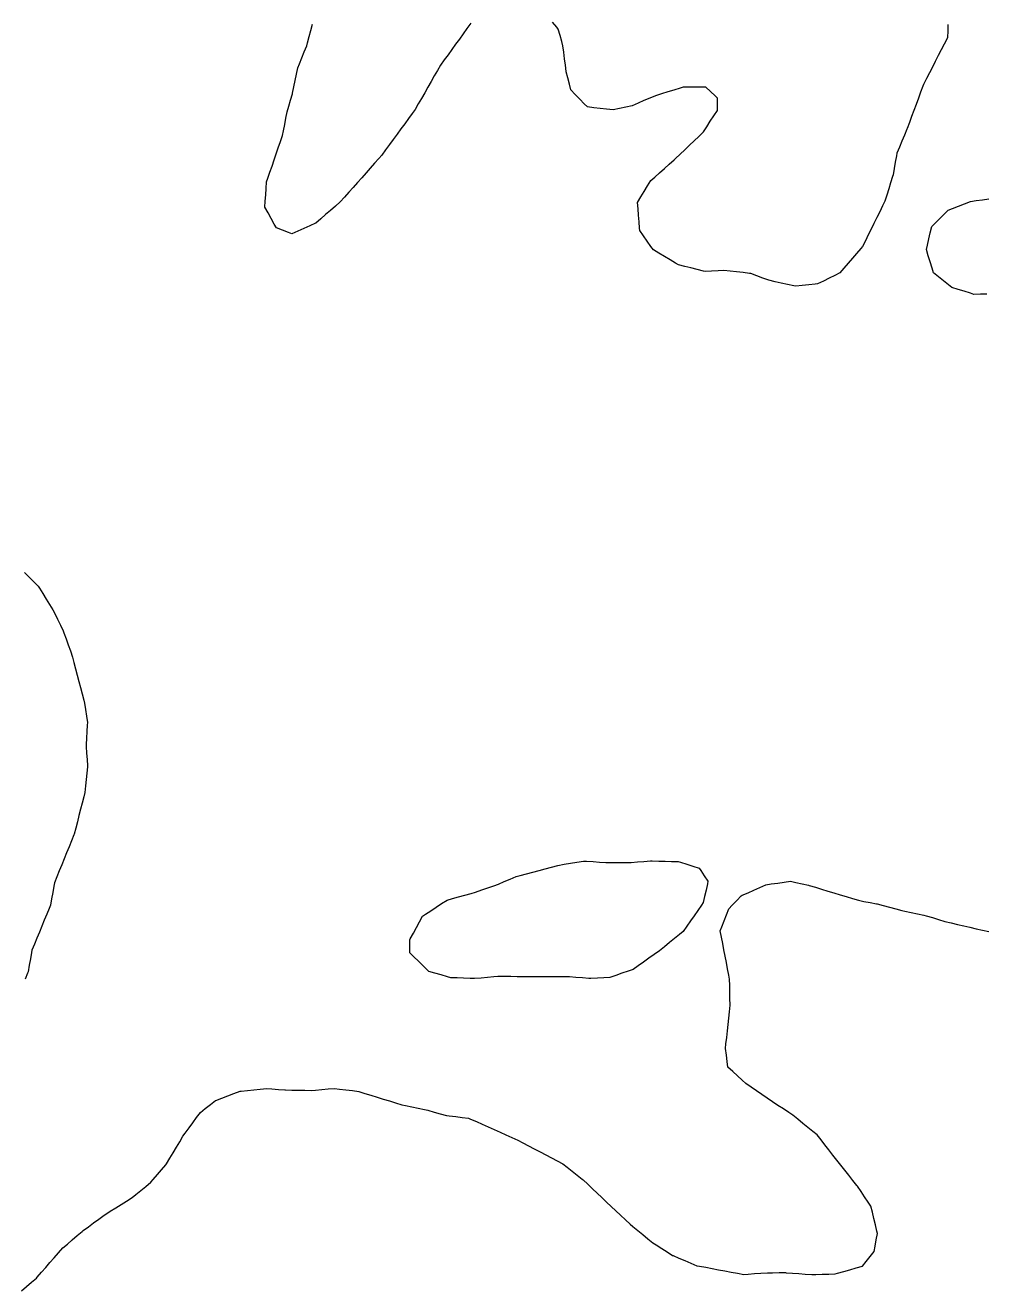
# Model space of a CAD drawing. Header units: millimetres. Extents: x 0 to 2762, y 6 to 2482.
# Drawn here: x 1570.9 to 1719.7, y 1506.9 to 1702.9 of the extents above; entities that cross this region are included whole.
import ezdxf

# ---------------------------------------------------------------- set-up
doc = ezdxf.new("R2010")
doc.units = ezdxf.units.MM
for name, color, linetype in [('ALL_HOLES', 1, 'Continuous'), ('OUTLINE_ISLAND_01_HOLE_111', 1, 'Continuous'), ('OUTLINE_ISLAND_01_HOLE_132', 1, 'Continuous'), ('OUTLINE_ISLAND_01_HOLE_138', 1, 'Continuous')]:
    doc.layers.add(name, color=color, linetype=linetype)

msp = doc.modelspace()

# ---------------------------------------------------------------- linework, layer by layer
at = {"layer": 'ALL_HOLES'}
for points in [[(1639.903, 1703.1928), (1639.3171, 1702.3824), (1638.7313, 1701.5719), (1638.1454, 1700.7615), (1637.5596, 1699.9511), (1636.9737, 1699.1407), (1636.3879, 1698.3302), (1635.8021, 1697.5198), (1635.2162, 1696.7094), (1634.7563, 1695.9063), (1634.2593, 1695.0385), (1633.7623, 1694.1708), (1633.2653, 1693.303), (1632.7683, 1692.4352), (1632.2714, 1691.5675), (1631.7744, 1690.6997), (1631.2774, 1689.8319), (1630.8481, 1689.2461), (1630.2571, 1688.4395), (1629.6661, 1687.6328), (1629.075, 1686.8262), (1628.484, 1686.0195), (1627.893, 1685.2129), (1627.3019, 1684.4062), (1626.7109, 1683.5996), (1626.1199, 1682.7929), (1625.6648, 1682.2795), (1625.0016, 1681.5311), (1624.3383, 1680.7828), (1623.675, 1680.0344), (1623.0118, 1679.286), (1622.3485, 1678.5376), (1621.6852, 1677.7892), (1621.022, 1677.0408), (1620.3587, 1676.2925), (1619.6954, 1675.5441), (1619.6779, 1675.5288), (1618.9233, 1674.8727), (1618.1686, 1674.2166), (1617.414, 1673.5604), (1616.6594, 1672.9043), (1615.9047, 1672.2481), (1615.8633, 1672.2298), (1614.9485, 1671.8257), (1614.0338, 1671.4217), (1613.119, 1671.0176), (1612.2043, 1670.6136), (1611.6553, 1670.8163), (1610.7171, 1671.1626), (1609.779, 1671.5089), (1609.4541, 1672.0997), (1608.9722, 1672.9759), (1608.4903, 1673.8521), (1608.0083, 1674.7283), (1608.0692, 1675.6296), (1608.1365, 1676.6273), (1608.2039, 1677.625), (1608.2713, 1678.6228), (1608.4685, 1679.1995), (1608.7921, 1680.1457), (1609.1157, 1681.0919), (1609.4393, 1682.0381), (1609.7629, 1682.9843), (1610.0865, 1683.9305), (1610.41, 1684.8767), (1610.7336, 1685.8229), (1610.8794, 1686.5505), (1611.0758, 1687.531), (1611.2722, 1688.5115), (1611.4686, 1689.492), (1611.7127, 1690.3537), (1611.9853, 1691.3159), (1612.2578, 1692.278), (1612.2829, 1692.3986), (1612.487, 1693.3775), (1612.691, 1694.3565), (1612.895, 1695.3355), (1613.0991, 1696.3144), (1613.3485, 1696.9236), (1613.7274, 1697.849), (1614.1064, 1698.7744), (1614.4853, 1699.6998), (1614.6067, 1700.1695), (1614.857, 1701.1376), (1615.1073, 1702.1058), (1615.3575, 1703.074)], [(1713.8496, 1703.0063), (1713.8256, 1702.0066), (1713.8016, 1701.0069), (1713.7243, 1700.8563), (1713.2673, 1699.9668), (1712.8103, 1699.0773), (1712.3533, 1698.1878), (1711.8964, 1697.2984), (1711.4394, 1696.4089), (1710.9824, 1695.5194), (1710.5254, 1694.6299), (1710.0684, 1693.7405), (1709.9629, 1693.4551), (1709.6161, 1692.5171), (1709.2693, 1691.5792), (1708.9224, 1690.6413), (1708.5756, 1689.7033), (1708.2288, 1688.7654), (1707.882, 1687.8275), (1707.5351, 1686.8896), (1707.4877, 1686.776), (1707.1025, 1685.8532), (1706.7173, 1684.9303), (1706.332, 1684.0075), (1705.9468, 1683.0847), (1705.8745, 1682.6818), (1705.6977, 1681.6975), (1705.5209, 1680.7132), (1705.3442, 1679.729), (1705.2643, 1679.4692), (1704.9705, 1678.5133), (1704.6766, 1677.5574), (1704.3828, 1676.6016), (1704.089, 1675.6457), (1703.7194, 1674.9004), (1703.2751, 1674.0045), (1702.8309, 1673.1086), (1702.3866, 1672.2127), (1701.9424, 1671.3168), (1701.4981, 1670.4209), (1701.0538, 1669.525), (1700.6096, 1668.6291), (1700.3473, 1668.323), (1699.6966, 1667.5636), (1699.0459, 1666.8043), (1698.3953, 1666.0449), (1697.7446, 1665.2856), (1697.0939, 1664.5262), (1696.3484, 1664.1556), (1695.4529, 1663.7104), (1694.5575, 1663.2652), (1693.662, 1662.8201), (1693.2678, 1662.7777), (1692.2735, 1662.671), (1691.2792, 1662.5643), (1690.2849, 1662.4575), (1689.9866, 1662.5236), (1689.0102, 1662.7397), (1688.0338, 1662.9559), (1687.0575, 1663.172), (1686.0811, 1663.3881), (1685.1599, 1663.7385), (1684.2252, 1664.0939), (1683.2905, 1664.4494), (1683.0949, 1664.4701), (1682.1005, 1664.5756), (1681.1061, 1664.681), (1680.1117, 1664.7864), (1679.1172, 1664.8918), (1678.2236, 1664.8532), (1677.2245, 1664.8101), (1676.2254, 1664.7669), (1675.9742, 1664.8294), (1675.0037, 1665.0705), (1674.0332, 1665.3116), (1673.0627, 1665.5528), (1672.0922, 1665.7939), (1671.6489, 1666.0565), (1670.7886, 1666.5663), (1669.9283, 1667.0761), (1669.068, 1667.5859), (1668.2077, 1668.0957), (1667.8221, 1668.6473), (1667.2491, 1669.4669), (1666.6762, 1670.2865), (1666.1032, 1671.1061), (1666.0728, 1671.4758), (1665.9908, 1672.4724), (1665.9087, 1673.469), (1665.8267, 1674.4657), (1665.7447, 1675.4623), (1666.2563, 1676.2948), (1666.7799, 1677.1467), (1667.3035, 1677.9987), (1667.8271, 1678.8506), (1668.4315, 1679.3904), (1669.1773, 1680.0565), (1669.9232, 1680.7226), (1670.669, 1681.3887), (1671.4149, 1682.0548), (1671.6121, 1682.2424), (1672.3369, 1682.9313), (1673.0617, 1683.6203), (1673.7865, 1684.3093), (1674.5113, 1684.9983), (1675.2361, 1685.6872), (1675.9608, 1686.3762), (1676.4865, 1687.181), (1677.0333, 1688.0182), (1677.5802, 1688.8555), (1678.127, 1689.6927), (1678.1442, 1690.6095), (1678.163, 1691.6093), (1677.7999, 1691.946), (1677.0667, 1692.6261), (1676.3335, 1693.3061), (1675.8034, 1693.3039), (1674.8034, 1693.2999), (1673.8034, 1693.2958), (1672.8035, 1693.2917), (1672.335, 1693.1476), (1671.3793, 1692.8534), (1670.4235, 1692.5593), (1669.4677, 1692.2652), (1668.512, 1691.9711), (1667.6705, 1691.6128), (1666.7504, 1691.221), (1665.8304, 1690.8292), (1664.9103, 1690.4374), (1663.9411, 1690.2263), (1662.964, 1690.0135), (1661.9869, 1689.8007), (1661.9564, 1689.804), (1660.9622, 1689.9115), (1659.968, 1690.019), (1658.9738, 1690.1264), (1657.9796, 1690.2339), (1657.4917, 1690.7345), (1656.7937, 1691.4507), (1656.0958, 1692.1668), (1655.3978, 1692.883), (1655.1864, 1693.7589), (1654.9519, 1694.731), (1654.7173, 1695.7031), (1654.7138, 1695.7299), (1654.5838, 1696.7214), (1654.4538, 1697.7129), (1654.3239, 1698.7044), (1654.1939, 1699.6959), (1654.0105, 1700.3558), (1653.7426, 1701.3193), (1653.4747, 1702.2827), (1653.2249, 1702.5909), (1652.5953, 1703.3678)], [(1719.8882, 1661.2618), (1718.8885, 1661.2394), (1717.8887, 1661.217), (1717.3267, 1661.3908), (1716.3714, 1661.6863), (1715.4161, 1661.9818), (1714.4607, 1662.2773), (1713.9629, 1662.6811), (1713.1862, 1663.3109), (1712.4095, 1663.9408), (1711.6328, 1664.5707), (1711.4116, 1665.276), (1711.1124, 1666.2302), (1710.8132, 1667.1844), (1710.514, 1668.1385), (1710.6695, 1668.8151), (1710.8934, 1669.7897), (1711.1174, 1670.7643), (1711.3413, 1671.7389), (1711.7708, 1672.1625), (1712.4827, 1672.8647), (1713.1947, 1673.5669), (1713.9067, 1674.2691), (1714.5627, 1674.5233), (1715.4951, 1674.8847), (1716.4275, 1675.2461), (1717.3599, 1675.6075), (1718.226, 1675.7271), (1719.2167, 1675.8638), (1720.2073, 1676.0005)], [(1570.7764, 1618.1358), (1571.4791, 1617.4244), (1572.1819, 1616.713), (1572.8847, 1616.0016), (1573.0555, 1615.7268), (1573.5833, 1614.8775), (1574.1111, 1614.0281), (1574.6389, 1613.1788), (1575.1667, 1612.3294), (1575.4319, 1611.7869), (1575.8711, 1610.8885), (1576.3103, 1609.9901), (1576.7495, 1609.0917), (1576.8513, 1608.8062), (1577.1874, 1607.8643), (1577.5234, 1606.9225), (1577.8594, 1605.9806), (1578.1955, 1605.0388), (1578.4228, 1604.175), (1578.6774, 1603.2079), (1578.932, 1602.2409), (1579.1865, 1601.2738), (1579.4411, 1600.3067), (1579.6956, 1599.3397), (1579.9502, 1598.3726), (1580.0271, 1597.8843), (1580.1827, 1596.8965), (1580.3383, 1595.9087), (1580.4939, 1594.9209), (1580.4681, 1594.4932), (1580.4079, 1593.4951), (1580.3476, 1592.4969), (1580.2873, 1591.4987), (1580.3104, 1591.1706), (1580.3807, 1590.173), (1580.4509, 1589.1755), (1580.5212, 1588.178), (1580.509, 1588.0571), (1580.4091, 1587.0621), (1580.3092, 1586.0671), (1580.2092, 1585.0721), (1580.1093, 1584.0771), (1579.9373, 1583.4031), (1579.69, 1582.4342), (1579.4427, 1581.4653), (1579.1953, 1580.4963), (1578.948, 1579.5274), (1578.7007, 1578.5584), (1578.4534, 1577.5895), (1578.4147, 1577.495), (1578.0357, 1576.5696), (1577.6567, 1575.6442), (1577.2777, 1574.7188), (1576.8987, 1573.7934), (1576.5197, 1572.868), (1576.1407, 1571.9427), (1575.7617, 1571.0173), (1575.3827, 1570.0919), (1575.2916, 1569.561), (1575.1224, 1568.5754), (1574.9532, 1567.5898), (1574.7841, 1566.6042), (1574.5832, 1566.1175), (1574.2018, 1565.1931), (1573.8204, 1564.2688), (1573.4389, 1563.3444), (1573.0575, 1562.42), (1572.676, 1561.4956), (1572.2946, 1560.5712), (1571.9131, 1559.6468), (1571.844, 1559.2629), (1571.6668, 1558.2788), (1571.4897, 1557.2946), (1571.3125, 1556.3104), (1571.2251, 1556.0944), (1570.8501, 1555.1674)], [(1570.3084, 1506.9), (1571.0687, 1507.5496), (1571.8289, 1508.1992), (1572.5892, 1508.8488), (1572.7254, 1509.0043), (1573.3844, 1509.7565), (1574.0433, 1510.5087), (1574.7023, 1511.2608), (1575.3613, 1512.013), (1576.0202, 1512.7652), (1576.6792, 1513.5174), (1577.3909, 1514.1297), (1578.1489, 1514.7819), (1578.907, 1515.4341), (1579.665, 1516.0863), (1579.8523, 1516.2239), (1580.658, 1516.8161), (1581.4638, 1517.4083), (1582.2696, 1518.0006), (1583.0754, 1518.5928), (1583.1877, 1518.6633), (1584.0345, 1519.1952), (1584.8814, 1519.727), (1585.7282, 1520.2589), (1586.575, 1520.7907), (1587.4219, 1521.3226), (1587.9984, 1521.7951), (1588.7718, 1522.429), (1589.5452, 1523.0629), (1590.3186, 1523.6968), (1590.6834, 1524.118), (1591.3381, 1524.8739), (1591.9929, 1525.6297), (1592.6476, 1526.3856), (1592.7432, 1526.5452), (1593.2571, 1527.403), (1593.7711, 1528.2608), (1594.285, 1529.1186), (1594.799, 1529.9765), (1595.3129, 1530.8343), (1595.6526, 1531.2964), (1596.245, 1532.1021), (1596.8373, 1532.9078), (1597.4296, 1533.7135), (1598.022, 1534.5192), (1598.7698, 1535.105), (1599.557, 1535.7217), (1600.3441, 1536.3384), (1600.4111, 1536.3639), (1601.3457, 1536.7196), (1602.2803, 1537.0753), (1603.2149, 1537.431), (1604.1495, 1537.7867), (1604.3046, 1537.8035), (1605.2988, 1537.9113), (1606.293, 1538.0192), (1607.2872, 1538.127), (1608.2813, 1538.2349), (1609.093, 1538.1658), (1610.0894, 1538.0809), (1611.0858, 1537.9961), (1611.1754, 1537.9945), (1612.1753, 1537.9771), (1613.1751, 1537.9597), (1614.175, 1537.9423), (1615.1748, 1537.9249), (1615.8269, 1537.9804), (1616.8233, 1538.0653), (1617.8197, 1538.1502), (1618.8161, 1538.2351), (1619.5774, 1538.137), (1620.5692, 1538.0093), (1621.561, 1537.8815), (1622.5528, 1537.7537), (1623.487, 1537.4651), (1624.4425, 1537.1699), (1625.3979, 1536.8747), (1626.3533, 1536.5795), (1627.3088, 1536.2844), (1628.2642, 1535.9892), (1629.2197, 1535.694), (1629.7792, 1535.5805), (1630.7592, 1535.3818), (1631.7393, 1535.183), (1632.7193, 1534.9842), (1633.2528, 1534.8367), (1634.2166, 1534.5701), (1635.1804, 1534.3036), (1636.1442, 1534.037), (1636.5808, 1533.9849), (1637.5738, 1533.8664), (1638.5667, 1533.7479), (1639.5597, 1533.6294), (1639.8733, 1533.4896), (1640.7866, 1533.0822), (1641.6999, 1532.6749), (1642.6132, 1532.2676), (1643.5264, 1531.8603), (1644.4397, 1531.4529), (1645.353, 1531.0456), (1646.2663, 1530.6383), (1647.1796, 1530.231), (1647.9815, 1529.8117), (1648.8677, 1529.3483), (1649.7539, 1528.885), (1650.6401, 1528.4216), (1651.5262, 1527.9583), (1652.4124, 1527.4949), (1653.2986, 1527.0316), (1654.1848, 1526.5683), (1654.846, 1526.04), (1655.6273, 1525.4159), (1656.4086, 1524.7917), (1657.1899, 1524.1676), (1657.3045, 1524.0599), (1658.0334, 1523.3753), (1658.7622, 1522.6907), (1659.4911, 1522.006), (1660.22, 1521.3214), (1660.9489, 1520.6368), (1661.6778, 1519.9521), (1662.4067, 1519.2675), (1663.1356, 1518.5829), (1663.8644, 1517.8982), (1664.5933, 1517.2136), (1665.0381, 1516.8489), (1665.8114, 1516.2148), (1666.5847, 1515.5807), (1667.358, 1514.9467), (1668.1313, 1514.3126), (1668.649, 1513.984), (1669.4933, 1513.448), (1670.3375, 1512.9121), (1671.1818, 1512.3762), (1671.2563, 1512.3444), (1672.1761, 1511.952), (1673.0958, 1511.5595), (1674.0156, 1511.167), (1674.9354, 1510.7746), (1675.331, 1510.7012), (1676.3142, 1510.5188), (1677.2974, 1510.3365), (1678.2807, 1510.1541), (1679.2639, 1509.9717), (1680.2471, 1509.7894), (1681.2304, 1509.607), (1682.2136, 1509.4246), (1682.8803, 1509.4723), (1683.8777, 1509.5436), (1684.8752, 1509.6149), (1685.8726, 1509.6863), (1686.6777, 1509.6893), (1687.6777, 1509.693), (1688.6777, 1509.6967), (1688.7607, 1509.6905), (1689.7579, 1509.6159), (1690.7551, 1509.5413), (1691.7524, 1509.4666), (1692.7496, 1509.392), (1693.3761, 1509.4127), (1694.3756, 1509.4458), (1695.375, 1509.4789), (1696.3745, 1509.512), (1696.7494, 1509.6161), (1697.7129, 1509.8838), (1698.6764, 1510.1514), (1699.6399, 1510.419), (1700.6035, 1510.6867), (1701.1832, 1511.4015), (1701.8131, 1512.1781), (1702.443, 1512.9548), (1702.588, 1513.8077), (1702.7555, 1514.7936), (1702.9231, 1515.7795), (1702.8421, 1516.1213), (1702.6115, 1517.0944), (1702.3809, 1518.0675), (1702.1503, 1519.0405), (1701.9197, 1520.0136), (1701.5124, 1520.6121), (1700.9498, 1521.4388), (1700.3872, 1522.2656), (1699.8246, 1523.0923), (1699.7428, 1523.1965), (1699.1252, 1523.983), (1698.5076, 1524.7694), (1697.89, 1525.5559), (1697.2723, 1526.3424), (1696.6547, 1527.1289), (1696.0371, 1527.9154), (1695.4195, 1528.7018), (1694.8019, 1529.4883), (1694.1843, 1530.2748), (1693.5667, 1531.0613), (1692.9224, 1531.5742), (1692.1401, 1532.197), (1691.3577, 1532.8199), (1690.5754, 1533.4427), (1689.793, 1534.0655), (1689.1753, 1534.4841), (1688.3475, 1535.0451), (1687.5197, 1535.6061), (1686.6918, 1536.1671), (1685.864, 1536.7281), (1685.0362, 1537.2891), (1684.2083, 1537.85), (1683.3805, 1538.411), (1682.5527, 1538.972), (1681.978, 1539.5014), (1681.2425, 1540.1789), (1680.507, 1540.8564), (1679.7715, 1541.5339), (1679.6524, 1542.4073), (1679.5173, 1543.3981), (1679.3822, 1544.3889), (1679.4608, 1545.1339), (1679.5657, 1546.1283), (1679.6706, 1547.1228), (1679.7755, 1548.1173), (1679.8805, 1549.1118), (1679.9854, 1550.1063), (1680.0903, 1551.1007), (1680.0892, 1551.1681), (1680.0735, 1552.168), (1680.0577, 1553.1679), (1680.042, 1554.1678), (1680.0263, 1555.1676), (1679.909, 1555.7683), (1679.7175, 1556.7498), (1679.526, 1557.7313), (1679.3345, 1558.7128), (1679.143, 1559.6943), (1678.9515, 1560.6758), (1678.76, 1561.6572), (1678.5684, 1562.6387), (1678.8212, 1563.2773), (1679.1893, 1564.2071), (1679.5575, 1565.1368), (1679.9256, 1566.0666), (1680.4357, 1566.6069), (1681.1223, 1567.334), (1681.8088, 1568.061), (1681.973, 1568.1352), (1682.8844, 1568.5469), (1683.7957, 1568.9586), (1684.707, 1569.3703), (1685.6183, 1569.782), (1686.4862, 1569.9031), (1687.4766, 1570.0413), (1688.4671, 1570.1795), (1689.4575, 1570.3177), (1690.2983, 1570.1293), (1691.2742, 1569.9107), (1692.25, 1569.6922), (1692.3522, 1569.6615), (1693.31, 1569.374), (1694.2678, 1569.0866), (1695.2256, 1568.7992), (1696.1834, 1568.5117), (1697.1412, 1568.2243), (1698.099, 1567.9368), (1699.0568, 1567.6494), (1700.0146, 1567.3619), (1700.8303, 1567.2027), (1701.8117, 1567.011), (1702.7932, 1566.8194), (1702.863, 1566.8007), (1703.8291, 1566.5426), (1704.7952, 1566.2845), (1705.7613, 1566.0264), (1706.7274, 1565.7682), (1707.1969, 1565.6743), (1708.1775, 1565.4782), (1709.158, 1565.282), (1710.1386, 1565.0858), (1710.4897, 1564.9758), (1711.4439, 1564.6767), (1712.3982, 1564.3776), (1713.3524, 1564.0785), (1713.3737, 1564.0736), (1714.3484, 1563.8499), (1715.323, 1563.6261), (1716.2976, 1563.4023), (1717.2723, 1563.1785), (1718.2469, 1562.9547), (1719.2216, 1562.7309), (1720.1962, 1562.5071)]]:
    msp.add_lwpolyline(points, dxfattribs=at)
msp.add_lwpolyline([(1630.4695, 1559.2508), (1630.4695, 1560.2508), (1630.4695, 1561.2508), (1630.5381, 1561.3779), (1631.013, 1562.258), (1631.4878, 1563.1381), (1631.9627, 1564.0181), (1632.4375, 1564.8982), (1632.8932, 1565.1992), (1633.7276, 1565.7503), (1634.562, 1566.3014), (1635.3964, 1566.8526), (1636.2308, 1567.4037), (1637.0596, 1567.6297), (1638.0244, 1567.8927), (1638.9892, 1568.1558), (1639.954, 1568.4188), (1640.6502, 1568.648), (1641.6, 1568.9607), (1642.5499, 1569.2734), (1643.4997, 1569.5861), (1644.1888, 1569.8771), (1645.1101, 1570.2661), (1646.0313, 1570.6551), (1646.9526, 1571.0441), (1647.5893, 1571.2152), (1648.555, 1571.4747), (1649.5208, 1571.7343), (1650.4865, 1571.9938), (1651.4522, 1572.2533), (1652.418, 1572.5129), (1653.3837, 1572.7724), (1653.4128, 1572.7773), (1654.3988, 1572.9442), (1655.3847, 1573.1111), (1656.3707, 1573.278), (1657.3567, 1573.4449), (1657.857, 1573.4135), (1658.855, 1573.3507), (1659.8531, 1573.288), (1660.8511, 1573.2253), (1661.3254, 1573.2214), (1662.3254, 1573.2133), (1663.3254, 1573.2051), (1664.3253, 1573.197), (1664.7463, 1573.231), (1665.7431, 1573.3114), (1666.7399, 1573.3918), (1667.7366, 1573.4722), (1668.0406, 1573.4652), (1669.0403, 1573.4423), (1670.04, 1573.4194), (1671.0398, 1573.3965), (1672.0395, 1573.3736), (1672.4305, 1573.2507), (1673.3844, 1572.9507), (1674.3383, 1572.6507), (1675.2923, 1572.3507), (1675.5422, 1571.9815), (1676.1028, 1571.1534), (1676.6634, 1570.3253), (1676.5768, 1569.9294), (1676.3631, 1568.9525), (1676.1494, 1567.9756), (1675.9358, 1566.9987), (1675.6706, 1566.6198), (1675.0972, 1565.8005), (1674.5239, 1564.9812), (1673.9505, 1564.1619), (1673.3771, 1563.3426), (1672.8038, 1562.5233), (1672.2668, 1562.0802), (1671.4954, 1561.4438), (1670.7241, 1560.8074), (1669.9527, 1560.171), (1669.1814, 1559.5346), (1669.1598, 1559.5196), (1668.3384, 1558.9492), (1667.517, 1558.3788), (1666.6957, 1557.8084), (1665.8743, 1557.238), (1665.0529, 1556.6676), (1664.281, 1556.3989), (1663.3366, 1556.0701), (1662.3921, 1555.7414), (1661.4477, 1555.4126), (1660.5253, 1555.3632), (1659.5267, 1555.3096), (1658.5281, 1555.256), (1658.2097, 1555.2787), (1657.2122, 1555.3497), (1656.2147, 1555.4207), (1655.2172, 1555.4918), (1655.1158, 1555.4923), (1654.1158, 1555.4979), (1653.1158, 1555.5034), (1652.1158, 1555.509), (1651.1158, 1555.5146), (1650.1159, 1555.5201), (1649.1159, 1555.5257), (1648.1159, 1555.5312), (1647.1159, 1555.5368), (1646.1159, 1555.5424), (1645.1159, 1555.5479), (1644.116, 1555.5535), (1643.4952, 1555.5004), (1642.4988, 1555.4152), (1641.5024, 1555.33), (1640.5061, 1555.2448), (1639.802, 1555.2689), (1638.8026, 1555.3033), (1637.8032, 1555.3376), (1636.8038, 1555.3719), (1636.2805, 1555.5221), (1635.3193, 1555.798), (1634.3582, 1556.074), (1633.397, 1556.3499), (1633.2364, 1556.509), (1632.5261, 1557.2128), (1631.8158, 1557.9167), (1631.1055, 1558.6206)], close=True, dxfattribs=at)
at = {"layer": 'OUTLINE_ISLAND_01_HOLE_111'}
msp.add_lwpolyline([(1630.4695, 1559.2508), (1630.4695, 1560.2508), (1630.4695, 1561.2508), (1630.5381, 1561.3779), (1631.013, 1562.258), (1631.4878, 1563.1381), (1631.9627, 1564.0181), (1632.4375, 1564.8982), (1632.8932, 1565.1992), (1633.7276, 1565.7503), (1634.562, 1566.3014), (1635.3964, 1566.8526), (1636.2308, 1567.4037), (1637.0596, 1567.6297), (1638.0244, 1567.8927), (1638.9892, 1568.1558), (1639.954, 1568.4188), (1640.6502, 1568.648), (1641.6, 1568.9607), (1642.5499, 1569.2734), (1643.4997, 1569.5861), (1644.1888, 1569.8771), (1645.1101, 1570.2661), (1646.0313, 1570.6551), (1646.9526, 1571.0441), (1647.5893, 1571.2152), (1648.555, 1571.4747), (1649.5208, 1571.7343), (1650.4865, 1571.9938), (1651.4522, 1572.2533), (1652.418, 1572.5129), (1653.3837, 1572.7724), (1653.4128, 1572.7773), (1654.3988, 1572.9442), (1655.3847, 1573.1111), (1656.3707, 1573.278), (1657.3567, 1573.4449), (1657.857, 1573.4135), (1658.855, 1573.3507), (1659.8531, 1573.288), (1660.8511, 1573.2253), (1661.3254, 1573.2214), (1662.3254, 1573.2133), (1663.3254, 1573.2051), (1664.3253, 1573.197), (1664.7463, 1573.231), (1665.7431, 1573.3114), (1666.7399, 1573.3918), (1667.7366, 1573.4722), (1668.0406, 1573.4652), (1669.0403, 1573.4423), (1670.04, 1573.4194), (1671.0398, 1573.3965), (1672.0395, 1573.3736), (1672.4305, 1573.2507), (1673.3844, 1572.9507), (1674.3383, 1572.6507), (1675.2923, 1572.3507), (1675.5422, 1571.9815), (1676.1028, 1571.1534), (1676.6634, 1570.3253), (1676.5768, 1569.9294), (1676.3631, 1568.9525), (1676.1494, 1567.9756), (1675.9358, 1566.9987), (1675.6706, 1566.6198), (1675.0972, 1565.8005), (1674.5239, 1564.9812), (1673.9505, 1564.1619), (1673.3771, 1563.3426), (1672.8038, 1562.5233), (1672.2668, 1562.0802), (1671.4954, 1561.4438), (1670.7241, 1560.8074), (1669.9527, 1560.171), (1669.1814, 1559.5346), (1669.1598, 1559.5196), (1668.3384, 1558.9492), (1667.517, 1558.3788), (1666.6957, 1557.8084), (1665.8743, 1557.238), (1665.0529, 1556.6676), (1664.281, 1556.3989), (1663.3366, 1556.0701), (1662.3921, 1555.7414), (1661.4477, 1555.4126), (1660.5253, 1555.3632), (1659.5267, 1555.3096), (1658.5281, 1555.256), (1658.2097, 1555.2787), (1657.2122, 1555.3497), (1656.2147, 1555.4207), (1655.2172, 1555.4918), (1655.1158, 1555.4923), (1654.1158, 1555.4979), (1653.1158, 1555.5034), (1652.1158, 1555.509), (1651.1158, 1555.5146), (1650.1159, 1555.5201), (1649.1159, 1555.5257), (1648.1159, 1555.5312), (1647.1159, 1555.5368), (1646.1159, 1555.5424), (1645.1159, 1555.5479), (1644.116, 1555.5535), (1643.4952, 1555.5004), (1642.4988, 1555.4152), (1641.5024, 1555.33), (1640.5061, 1555.2448), (1639.802, 1555.2689), (1638.8026, 1555.3033), (1637.8032, 1555.3376), (1636.8038, 1555.3719), (1636.2805, 1555.5221), (1635.3193, 1555.798), (1634.3582, 1556.074), (1633.397, 1556.3499), (1633.2364, 1556.509), (1632.5261, 1557.2128), (1631.8158, 1557.9167), (1631.1055, 1558.6206)], close=True, dxfattribs=at)
at = {"layer": 'OUTLINE_ISLAND_01_HOLE_132'}
for points in [[(1719.8882, 1661.2618), (1718.8885, 1661.2394), (1717.8887, 1661.217), (1717.3267, 1661.3908), (1716.3714, 1661.6863), (1715.4161, 1661.9818), (1714.4607, 1662.2773), (1713.9629, 1662.6811), (1713.1862, 1663.3109), (1712.4095, 1663.9408), (1711.6328, 1664.5707), (1711.4116, 1665.276), (1711.1124, 1666.2302), (1710.8132, 1667.1844), (1710.514, 1668.1385), (1710.6695, 1668.8151), (1710.8934, 1669.7897), (1711.1174, 1670.7643), (1711.3413, 1671.7389), (1711.7708, 1672.1625), (1712.4827, 1672.8647), (1713.1947, 1673.5669), (1713.9067, 1674.2691), (1714.5627, 1674.5233), (1715.4951, 1674.8847), (1716.4275, 1675.2461), (1717.3599, 1675.6075), (1718.226, 1675.7271), (1719.2167, 1675.8638), (1720.2073, 1676.0005)], [(1570.7764, 1618.1358), (1571.4791, 1617.4244), (1572.1819, 1616.713), (1572.8847, 1616.0016), (1573.0555, 1615.7268), (1573.5833, 1614.8775), (1574.1111, 1614.0281), (1574.6389, 1613.1788), (1575.1667, 1612.3294), (1575.4319, 1611.7869), (1575.8711, 1610.8885), (1576.3103, 1609.9901), (1576.7495, 1609.0917), (1576.8513, 1608.8062), (1577.1874, 1607.8643), (1577.5234, 1606.9225), (1577.8594, 1605.9806), (1578.1955, 1605.0388), (1578.4228, 1604.175), (1578.6774, 1603.2079), (1578.932, 1602.2409), (1579.1865, 1601.2738), (1579.4411, 1600.3067), (1579.6956, 1599.3397), (1579.9502, 1598.3726), (1580.0271, 1597.8843), (1580.1827, 1596.8965), (1580.3383, 1595.9087), (1580.4939, 1594.9209), (1580.4681, 1594.4932), (1580.4079, 1593.4951), (1580.3476, 1592.4969), (1580.2873, 1591.4987), (1580.3104, 1591.1706), (1580.3807, 1590.173), (1580.4509, 1589.1755), (1580.5212, 1588.178), (1580.509, 1588.0571), (1580.4091, 1587.0621), (1580.3092, 1586.0671), (1580.2092, 1585.0721), (1580.1093, 1584.0771), (1579.9373, 1583.4031), (1579.69, 1582.4342), (1579.4427, 1581.4653), (1579.1953, 1580.4963), (1578.948, 1579.5274), (1578.7007, 1578.5584), (1578.4534, 1577.5895), (1578.4147, 1577.495), (1578.0357, 1576.5696), (1577.6567, 1575.6442), (1577.2777, 1574.7188), (1576.8987, 1573.7934), (1576.5197, 1572.868), (1576.1407, 1571.9427), (1575.7617, 1571.0173), (1575.3827, 1570.0919), (1575.2916, 1569.561), (1575.1224, 1568.5754), (1574.9532, 1567.5898), (1574.7841, 1566.6042), (1574.5832, 1566.1175), (1574.2018, 1565.1931), (1573.8204, 1564.2688), (1573.4389, 1563.3444), (1573.0575, 1562.42), (1572.676, 1561.4956), (1572.2946, 1560.5712), (1571.9131, 1559.6468), (1571.844, 1559.2629), (1571.6668, 1558.2788), (1571.4897, 1557.2946), (1571.3125, 1556.3104), (1571.2251, 1556.0944), (1570.8501, 1555.1674)], [(1570.3084, 1506.9), (1571.0687, 1507.5496), (1571.8289, 1508.1992), (1572.5892, 1508.8488), (1572.7254, 1509.0043), (1573.3844, 1509.7565), (1574.0433, 1510.5087), (1574.7023, 1511.2608), (1575.3613, 1512.013), (1576.0202, 1512.7652), (1576.6792, 1513.5174), (1577.3909, 1514.1297), (1578.1489, 1514.7819), (1578.907, 1515.4341), (1579.665, 1516.0863), (1579.8523, 1516.2239), (1580.658, 1516.8161), (1581.4638, 1517.4083), (1582.2696, 1518.0006), (1583.0754, 1518.5928), (1583.1877, 1518.6633), (1584.0345, 1519.1952), (1584.8814, 1519.727), (1585.7282, 1520.2589), (1586.575, 1520.7907), (1587.4219, 1521.3226), (1587.9984, 1521.7951), (1588.7718, 1522.429), (1589.5452, 1523.0629), (1590.3186, 1523.6968), (1590.6834, 1524.118), (1591.3381, 1524.8739), (1591.9929, 1525.6297), (1592.6476, 1526.3856), (1592.7432, 1526.5452), (1593.2571, 1527.403), (1593.7711, 1528.2608), (1594.285, 1529.1186), (1594.799, 1529.9765), (1595.3129, 1530.8343), (1595.6526, 1531.2964), (1596.245, 1532.1021), (1596.8373, 1532.9078), (1597.4296, 1533.7135), (1598.022, 1534.5192), (1598.7698, 1535.105), (1599.557, 1535.7217), (1600.3441, 1536.3384), (1600.4111, 1536.3639), (1601.3457, 1536.7196), (1602.2803, 1537.0753), (1603.2149, 1537.431), (1604.1495, 1537.7867), (1604.3046, 1537.8035), (1605.2988, 1537.9113), (1606.293, 1538.0192), (1607.2872, 1538.127), (1608.2813, 1538.2349), (1609.093, 1538.1658), (1610.0894, 1538.0809), (1611.0858, 1537.9961), (1611.1754, 1537.9945), (1612.1753, 1537.9771), (1613.1751, 1537.9597), (1614.175, 1537.9423), (1615.1748, 1537.9249), (1615.8269, 1537.9804), (1616.8233, 1538.0653), (1617.8197, 1538.1502), (1618.8161, 1538.2351), (1619.5774, 1538.137), (1620.5692, 1538.0093), (1621.561, 1537.8815), (1622.5528, 1537.7537), (1623.487, 1537.4651), (1624.4425, 1537.1699), (1625.3979, 1536.8747), (1626.3533, 1536.5795), (1627.3088, 1536.2844), (1628.2642, 1535.9892), (1629.2197, 1535.694), (1629.7792, 1535.5805), (1630.7592, 1535.3818), (1631.7393, 1535.183), (1632.7193, 1534.9842), (1633.2528, 1534.8367), (1634.2166, 1534.5701), (1635.1804, 1534.3036), (1636.1442, 1534.037), (1636.5808, 1533.9849), (1637.5738, 1533.8664), (1638.5667, 1533.7479), (1639.5597, 1533.6294), (1639.8733, 1533.4896), (1640.7866, 1533.0822), (1641.6999, 1532.6749), (1642.6132, 1532.2676), (1643.5264, 1531.8603), (1644.4397, 1531.4529), (1645.353, 1531.0456), (1646.2663, 1530.6383), (1647.1796, 1530.231), (1647.9815, 1529.8117), (1648.8677, 1529.3483), (1649.7539, 1528.885), (1650.6401, 1528.4216), (1651.5262, 1527.9583), (1652.4124, 1527.4949), (1653.2986, 1527.0316), (1654.1848, 1526.5683), (1654.846, 1526.04), (1655.6273, 1525.4159), (1656.4086, 1524.7917), (1657.1899, 1524.1676), (1657.3045, 1524.0599), (1658.0334, 1523.3753), (1658.7622, 1522.6907), (1659.4911, 1522.006), (1660.22, 1521.3214), (1660.9489, 1520.6368), (1661.6778, 1519.9521), (1662.4067, 1519.2675), (1663.1356, 1518.5829), (1663.8644, 1517.8982), (1664.5933, 1517.2136), (1665.0381, 1516.8489), (1665.8114, 1516.2148), (1666.5847, 1515.5807), (1667.358, 1514.9467), (1668.1313, 1514.3126), (1668.649, 1513.984), (1669.4933, 1513.448), (1670.3375, 1512.9121), (1671.1818, 1512.3762), (1671.2563, 1512.3444), (1672.1761, 1511.952), (1673.0958, 1511.5595), (1674.0156, 1511.167), (1674.9354, 1510.7746), (1675.331, 1510.7012), (1676.3142, 1510.5188), (1677.2974, 1510.3365), (1678.2807, 1510.1541), (1679.2639, 1509.9717), (1680.2471, 1509.7894), (1681.2304, 1509.607), (1682.2136, 1509.4246), (1682.8803, 1509.4723), (1683.8777, 1509.5436), (1684.8752, 1509.6149), (1685.8726, 1509.6863), (1686.6777, 1509.6893), (1687.6777, 1509.693), (1688.6777, 1509.6967), (1688.7607, 1509.6905), (1689.7579, 1509.6159), (1690.7551, 1509.5413), (1691.7524, 1509.4666), (1692.7496, 1509.392), (1693.3761, 1509.4127), (1694.3756, 1509.4458), (1695.375, 1509.4789), (1696.3745, 1509.512), (1696.7494, 1509.6161), (1697.7129, 1509.8838), (1698.6764, 1510.1514), (1699.6399, 1510.419), (1700.6035, 1510.6867), (1701.1832, 1511.4015), (1701.8131, 1512.1781), (1702.443, 1512.9548), (1702.588, 1513.8077), (1702.7555, 1514.7936), (1702.9231, 1515.7795), (1702.8421, 1516.1213), (1702.6115, 1517.0944), (1702.3809, 1518.0675), (1702.1503, 1519.0405), (1701.9197, 1520.0136), (1701.5124, 1520.6121), (1700.9498, 1521.4388), (1700.3872, 1522.2656), (1699.8246, 1523.0923), (1699.7428, 1523.1965), (1699.1252, 1523.983), (1698.5076, 1524.7694), (1697.89, 1525.5559), (1697.2723, 1526.3424), (1696.6547, 1527.1289), (1696.0371, 1527.9154), (1695.4195, 1528.7018), (1694.8019, 1529.4883), (1694.1843, 1530.2748), (1693.5667, 1531.0613), (1692.9224, 1531.5742), (1692.1401, 1532.197), (1691.3577, 1532.8199), (1690.5754, 1533.4427), (1689.793, 1534.0655), (1689.1753, 1534.4841), (1688.3475, 1535.0451), (1687.5197, 1535.6061), (1686.6918, 1536.1671), (1685.864, 1536.7281), (1685.0362, 1537.2891), (1684.2083, 1537.85), (1683.3805, 1538.411), (1682.5527, 1538.972), (1681.978, 1539.5014), (1681.2425, 1540.1789), (1680.507, 1540.8564), (1679.7715, 1541.5339), (1679.6524, 1542.4073), (1679.5173, 1543.3981), (1679.3822, 1544.3889), (1679.4608, 1545.1339), (1679.5657, 1546.1283), (1679.6706, 1547.1228), (1679.7755, 1548.1173), (1679.8805, 1549.1118), (1679.9854, 1550.1063), (1680.0903, 1551.1007), (1680.0892, 1551.1681), (1680.0735, 1552.168), (1680.0577, 1553.1679), (1680.042, 1554.1678), (1680.0263, 1555.1676), (1679.909, 1555.7683), (1679.7175, 1556.7498), (1679.526, 1557.7313), (1679.3345, 1558.7128), (1679.143, 1559.6943), (1678.9515, 1560.6758), (1678.76, 1561.6572), (1678.5684, 1562.6387), (1678.8212, 1563.2773), (1679.1893, 1564.2071), (1679.5575, 1565.1368), (1679.9256, 1566.0666), (1680.4357, 1566.6069), (1681.1223, 1567.334), (1681.8088, 1568.061), (1681.973, 1568.1352), (1682.8844, 1568.5469), (1683.7957, 1568.9586), (1684.707, 1569.3703), (1685.6183, 1569.782), (1686.4862, 1569.9031), (1687.4766, 1570.0413), (1688.4671, 1570.1795), (1689.4575, 1570.3177), (1690.2983, 1570.1293), (1691.2742, 1569.9107), (1692.25, 1569.6922), (1692.3522, 1569.6615), (1693.31, 1569.374), (1694.2678, 1569.0866), (1695.2256, 1568.7992), (1696.1834, 1568.5117), (1697.1412, 1568.2243), (1698.099, 1567.9368), (1699.0568, 1567.6494), (1700.0146, 1567.3619), (1700.8303, 1567.2027), (1701.8117, 1567.011), (1702.7932, 1566.8194), (1702.863, 1566.8007), (1703.8291, 1566.5426), (1704.7952, 1566.2845), (1705.7613, 1566.0264), (1706.7274, 1565.7682), (1707.1969, 1565.6743), (1708.1775, 1565.4782), (1709.158, 1565.282), (1710.1386, 1565.0858), (1710.4897, 1564.9758), (1711.4439, 1564.6767), (1712.3982, 1564.3776), (1713.3524, 1564.0785), (1713.3737, 1564.0736), (1714.3484, 1563.8499), (1715.323, 1563.6261), (1716.2976, 1563.4023), (1717.2723, 1563.1785), (1718.2469, 1562.9547), (1719.2216, 1562.7309), (1720.1962, 1562.5071)]]:
    msp.add_lwpolyline(points, dxfattribs=at)
at = {"layer": 'OUTLINE_ISLAND_01_HOLE_138'}
for points in [[(1639.903, 1703.1928), (1639.3171, 1702.3824), (1638.7313, 1701.5719), (1638.1454, 1700.7615), (1637.5596, 1699.9511), (1636.9737, 1699.1407), (1636.3879, 1698.3302), (1635.8021, 1697.5198), (1635.2162, 1696.7094), (1634.7563, 1695.9063), (1634.2593, 1695.0385), (1633.7623, 1694.1708), (1633.2653, 1693.303), (1632.7683, 1692.4352), (1632.2714, 1691.5675), (1631.7744, 1690.6997), (1631.2774, 1689.8319), (1630.8481, 1689.2461), (1630.2571, 1688.4395), (1629.6661, 1687.6328), (1629.075, 1686.8262), (1628.484, 1686.0195), (1627.893, 1685.2129), (1627.3019, 1684.4062), (1626.7109, 1683.5996), (1626.1199, 1682.7929), (1625.6648, 1682.2795), (1625.0016, 1681.5311), (1624.3383, 1680.7828), (1623.675, 1680.0344), (1623.0118, 1679.286), (1622.3485, 1678.5376), (1621.6852, 1677.7892), (1621.022, 1677.0408), (1620.3587, 1676.2925), (1619.6954, 1675.5441), (1619.6779, 1675.5288), (1618.9233, 1674.8727), (1618.1686, 1674.2166), (1617.414, 1673.5604), (1616.6594, 1672.9043), (1615.9047, 1672.2481), (1615.8633, 1672.2298), (1614.9485, 1671.8257), (1614.0338, 1671.4217), (1613.119, 1671.0176), (1612.2043, 1670.6136), (1611.6553, 1670.8163), (1610.7171, 1671.1626), (1609.779, 1671.5089), (1609.4541, 1672.0997), (1608.9722, 1672.9759), (1608.4903, 1673.8521), (1608.0083, 1674.7283), (1608.0692, 1675.6296), (1608.1365, 1676.6273), (1608.2039, 1677.625), (1608.2713, 1678.6228), (1608.4685, 1679.1995), (1608.7921, 1680.1457), (1609.1157, 1681.0919), (1609.4393, 1682.0381), (1609.7629, 1682.9843), (1610.0865, 1683.9305), (1610.41, 1684.8767), (1610.7336, 1685.8229), (1610.8794, 1686.5505), (1611.0758, 1687.531), (1611.2722, 1688.5115), (1611.4686, 1689.492), (1611.7127, 1690.3537), (1611.9853, 1691.3159), (1612.2578, 1692.278), (1612.2829, 1692.3986), (1612.487, 1693.3775), (1612.691, 1694.3565), (1612.895, 1695.3355), (1613.0991, 1696.3144), (1613.3485, 1696.9236), (1613.7274, 1697.849), (1614.1064, 1698.7744), (1614.4853, 1699.6998), (1614.6067, 1700.1695), (1614.857, 1701.1376), (1615.1073, 1702.1058), (1615.3575, 1703.074)], [(1713.8496, 1703.0063), (1713.8256, 1702.0066), (1713.8016, 1701.0069), (1713.7243, 1700.8563), (1713.2673, 1699.9668), (1712.8103, 1699.0773), (1712.3533, 1698.1878), (1711.8964, 1697.2984), (1711.4394, 1696.4089), (1710.9824, 1695.5194), (1710.5254, 1694.6299), (1710.0684, 1693.7405), (1709.9629, 1693.4551), (1709.6161, 1692.5171), (1709.2693, 1691.5792), (1708.9224, 1690.6413), (1708.5756, 1689.7033), (1708.2288, 1688.7654), (1707.882, 1687.8275), (1707.5351, 1686.8896), (1707.4877, 1686.776), (1707.1025, 1685.8532), (1706.7173, 1684.9303), (1706.332, 1684.0075), (1705.9468, 1683.0847), (1705.8745, 1682.6818), (1705.6977, 1681.6975), (1705.5209, 1680.7132), (1705.3442, 1679.729), (1705.2643, 1679.4692), (1704.9705, 1678.5133), (1704.6766, 1677.5574), (1704.3828, 1676.6016), (1704.089, 1675.6457), (1703.7194, 1674.9004), (1703.2751, 1674.0045), (1702.8309, 1673.1086), (1702.3866, 1672.2127), (1701.9424, 1671.3168), (1701.4981, 1670.4209), (1701.0538, 1669.525), (1700.6096, 1668.6291), (1700.3473, 1668.323), (1699.6966, 1667.5636), (1699.0459, 1666.8043), (1698.3953, 1666.0449), (1697.7446, 1665.2856), (1697.0939, 1664.5262), (1696.3484, 1664.1556), (1695.4529, 1663.7104), (1694.5575, 1663.2652), (1693.662, 1662.8201), (1693.2678, 1662.7777), (1692.2735, 1662.671), (1691.2792, 1662.5643), (1690.2849, 1662.4575), (1689.9866, 1662.5236), (1689.0102, 1662.7397), (1688.0338, 1662.9559), (1687.0575, 1663.172), (1686.0811, 1663.3881), (1685.1599, 1663.7385), (1684.2252, 1664.0939), (1683.2905, 1664.4494), (1683.0949, 1664.4701), (1682.1005, 1664.5756), (1681.1061, 1664.681), (1680.1117, 1664.7864), (1679.1172, 1664.8918), (1678.2236, 1664.8532), (1677.2245, 1664.8101), (1676.2254, 1664.7669), (1675.9742, 1664.8294), (1675.0037, 1665.0705), (1674.0332, 1665.3116), (1673.0627, 1665.5528), (1672.0922, 1665.7939), (1671.6489, 1666.0565), (1670.7886, 1666.5663), (1669.9283, 1667.0761), (1669.068, 1667.5859), (1668.2077, 1668.0957), (1667.8221, 1668.6473), (1667.2491, 1669.4669), (1666.6762, 1670.2865), (1666.1032, 1671.1061), (1666.0728, 1671.4758), (1665.9908, 1672.4724), (1665.9087, 1673.469), (1665.8267, 1674.4657), (1665.7447, 1675.4623), (1666.2563, 1676.2948), (1666.7799, 1677.1467), (1667.3035, 1677.9987), (1667.8271, 1678.8506), (1668.4315, 1679.3904), (1669.1773, 1680.0565), (1669.9232, 1680.7226), (1670.669, 1681.3887), (1671.4149, 1682.0548), (1671.6121, 1682.2424), (1672.3369, 1682.9313), (1673.0617, 1683.6203), (1673.7865, 1684.3093), (1674.5113, 1684.9983), (1675.2361, 1685.6872), (1675.9608, 1686.3762), (1676.4865, 1687.181), (1677.0333, 1688.0182), (1677.5802, 1688.8555), (1678.127, 1689.6927), (1678.1442, 1690.6095), (1678.163, 1691.6093), (1677.7999, 1691.946), (1677.0667, 1692.6261), (1676.3335, 1693.3061), (1675.8034, 1693.3039), (1674.8034, 1693.2999), (1673.8034, 1693.2958), (1672.8035, 1693.2917), (1672.335, 1693.1476), (1671.3793, 1692.8534), (1670.4235, 1692.5593), (1669.4677, 1692.2652), (1668.512, 1691.9711), (1667.6705, 1691.6128), (1666.7504, 1691.221), (1665.8304, 1690.8292), (1664.9103, 1690.4374), (1663.9411, 1690.2263), (1662.964, 1690.0135), (1661.9869, 1689.8007), (1661.9564, 1689.804), (1660.9622, 1689.9115), (1659.968, 1690.019), (1658.9738, 1690.1264), (1657.9796, 1690.2339), (1657.4917, 1690.7345), (1656.7937, 1691.4507), (1656.0958, 1692.1668), (1655.3978, 1692.883), (1655.1864, 1693.7589), (1654.9519, 1694.731), (1654.7173, 1695.7031), (1654.7138, 1695.7299), (1654.5838, 1696.7214), (1654.4538, 1697.7129), (1654.3239, 1698.7044), (1654.1939, 1699.6959), (1654.0105, 1700.3558), (1653.7426, 1701.3193), (1653.4747, 1702.2827), (1653.2249, 1702.5909), (1652.5953, 1703.3678)]]:
    msp.add_lwpolyline(points, dxfattribs=at)

doc.saveas('drawing.dxf')
